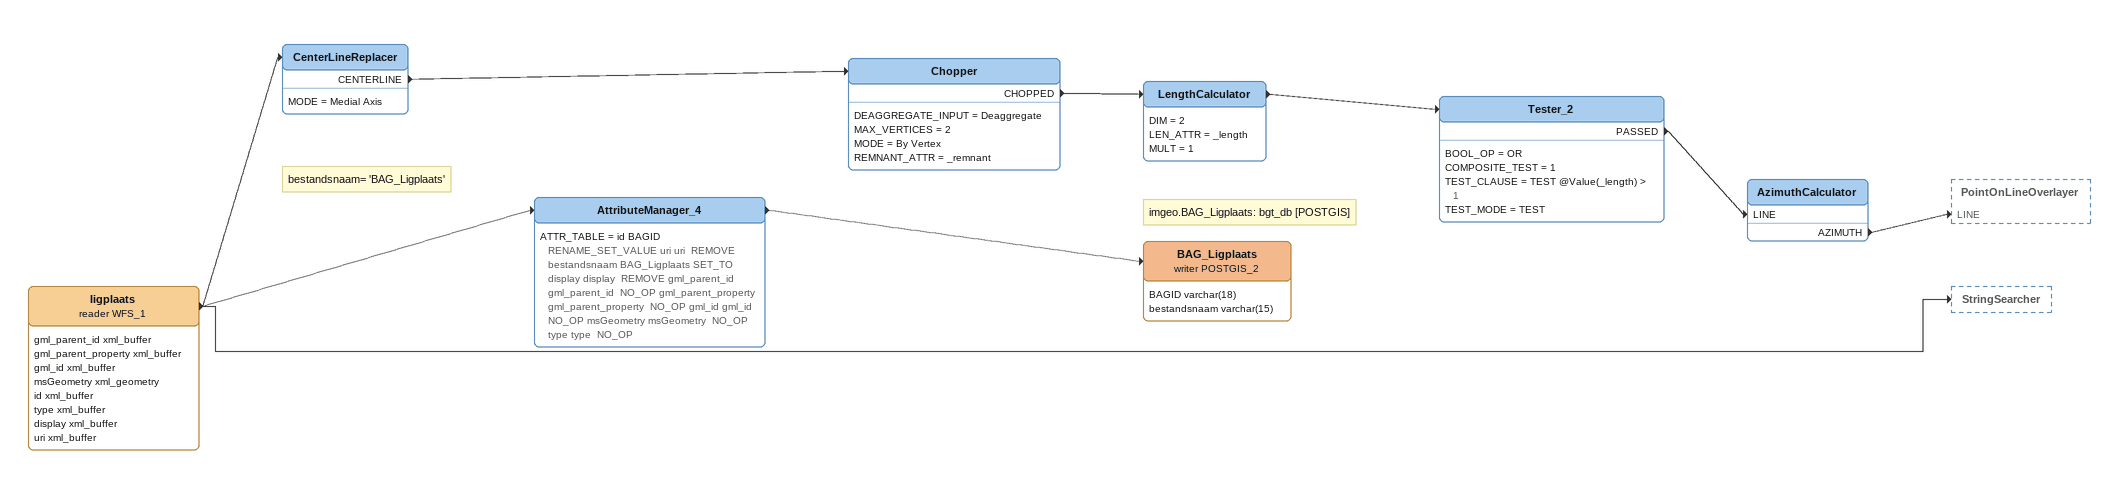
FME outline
ligplaats (reader WFS_1)
    attributes: gml_parent_id xml_buffer, gml_parent_property xml_buffer, gml_id xml_buffer, msGeometry xml_geometry, id xml_buffer, type xml_buffer, display xml_buffer, uri xml_buffer
    -> StringSearcher
    -> CenterLineReplacer
    -> AttributeManager_4
CenterLineReplacer
    MODE = Medial Axis
    CENTERLINE -> Chopper
Chopper
    DEAGGREGATE_INPUT = Deaggregate
    MAX_VERTICES = 2
    MODE = By Vertex
    REMNANT_ATTR = _remnant
    CHOPPED -> LengthCalculator
LengthCalculator
    DIM = 2
    LEN_ATTR = _length
    MULT = 1
    -> Tester_2
Tester_2
    BOOL_OP = OR
    COMPOSITE_TEST = 1
    TEST_CLAUSE = TEST @Value(_length) > 1
    TEST_MODE = TEST
    PASSED -> AzimuthCalculator [LINE]
AzimuthCalculator
    AZIMUTH -> PointOnLineOverlayer [LINE]
Note: bestandsnaam= 'BAG_Ligplaats'
AttributeManager_4
    ATTR_TABLE = id BAGID  RENAME_SET_VALUE uri uri  REMOVE  bestandsnaam BAG_Ligplaats SET_TO display display  REMOVE gml_parent_id gml_parent_id  NO_OP gml_parent_property gml_parent_property  NO_OP gml_id gml_id  NO_OP msGeometry msGeometry  NO_OP type type  NO_OP
    -> BAG_Ligplaats (writer POSTGIS_2)
Note: imgeo.BAG_Ligplaats: bgt_db [POSTGIS]
BAG_Ligplaats (writer POSTGIS_2)
    attributes: BAGID varchar(18), bestandsnaam varchar(15)
